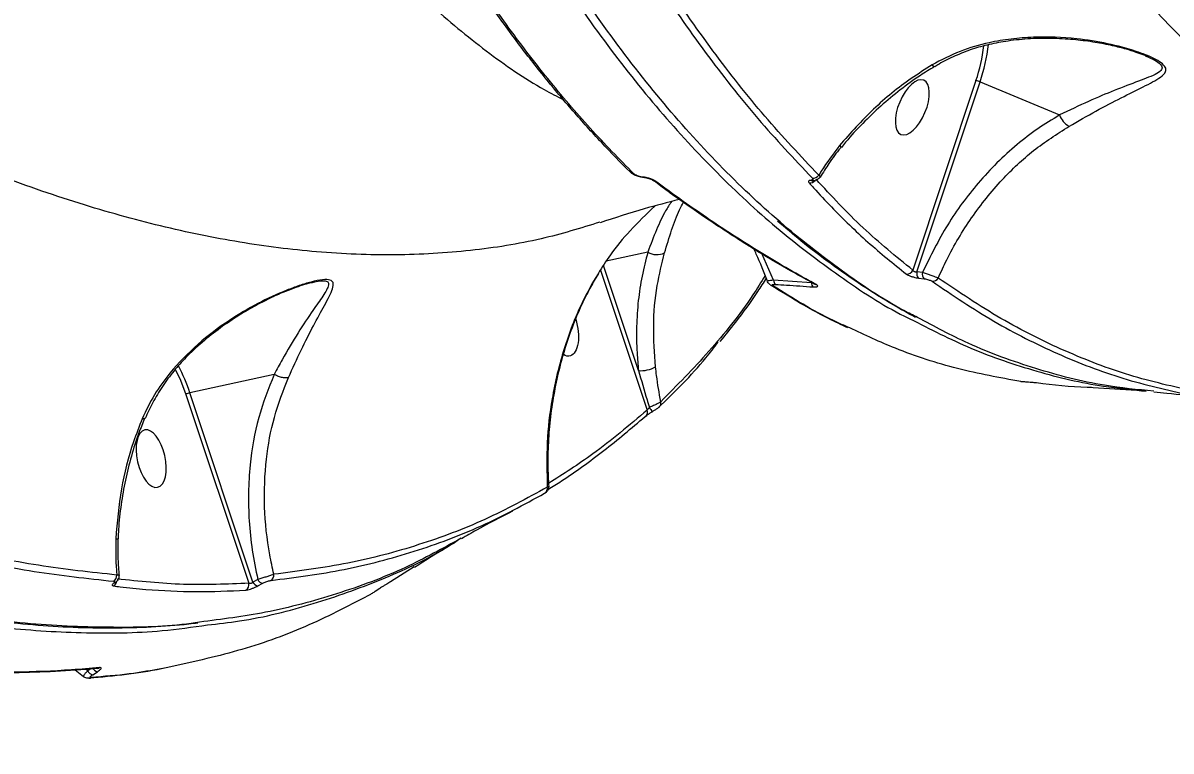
# Model space of a CAD drawing. Header units: millimetres. Extents: x -4335 to 4318, y -3792 to 3101.
# Drawn here: x 1522.9 to 1705.3, y 642 to 757.8 of the extents above; entities that cross this region are included whole.
import ezdxf

# ---------------------------------------------------------------- set-up
doc = ezdxf.new("R2010")
doc.units = ezdxf.units.MM
for name, color, linetype in [('DIKOM_ЗОНА', 80, 'Continuous'), ('DIKOM_ОБЪЕКТ', 7, 'Continuous'), ('DIKOM_РАЗМЕР_ОБЪЕКТА', 7, 'Continuous')]:
    doc.layers.add(name, color=color, linetype=linetype)
doc.styles.add('style1', font='arial.ttf', dxfattribs={"width": 0.8})
doc.dimstyles.new('1-50', dxfattribs={"dimtxt": 300, "dimasz": 200, "dimexe": 100, "dimexo": 0, "dimgap": 100, "dimtad": 1, "dimtxsty": 'style1', "dimcen": 200, "dimclrd": 7, "dimclre": 7, "dimclrt": 7, "dimadec": 1, "dimazin": 2, "dimtfac": 1, "dimtmove": 0, "dimatfit": 2, "dimfxl": 0, "dimlwd": 25, "dimlwe": 18, "dimarcsym": 0})

# ---------------------------------------------------------------- blocks, each defined once
blk = doc.blocks.new('*D3')
at = {"layer": 'Defpoints', "color": 0, "transparency": 16777216}
for p in [(-2375.87, 1532.76), (1667.44, 1532.76), (-1786.5, -1525.94)]:
    blk.add_point(p, dxfattribs=at)
at = {"layer": 'DIKOM_РАЗМЕР_ОБЪЕКТА', "color": 7, "lineweight": 18, "transparency": 16777216}
for p, q in [((1667.44, 1532.76), (-2475.87, 1532.76)), ((-1786.5, -1525.94), (-2475.87, -1525.94))]:
    blk.add_line(p, q, dxfattribs=at)
at = {"layer": 'DIKOM_РАЗМЕР_ОБЪЕКТА', "color": 7, "lineweight": 25, "transparency": 16777216}
blk.add_line((-2375.87, -1325.94), (-2375.87, 1332.76), dxfattribs=at)
at = {"layer": 'DIKOM_РАЗМЕР_ОБЪЕКТА', "color": 7, "transparency": 16777216}
for points in [[(-2409.21, 1332.76), (-2342.54, 1332.76), (-2375.87, 1532.76)], [(-2409.21, -1325.94), (-2342.54, -1325.94), (-2375.87, -1525.94)]]:
    blk.add_solid(points, dxfattribs=at)
at = {"layer": 'DIKOM_РАЗМЕР_ОБЪЕКТА', "color": 7, "transparency": 16777216, "insert": (-2629.15, -119.32), "char_height": 300, "attachment_point": 5, "rotation": 90, "style": 'style1'}
blk.add_mtext('3050', dxfattribs=at)

msp = doc.modelspace()

# ---------------------------------------------------------------- linework, layer by layer
at = {"layer": 'DIKOM_ЗОНА', "color": 3, "lineweight": 15}
msp.add_lwpolyline([(1629.814, 3100.338, -0.4205658), (4317.777, 469.92), (4317.777, -16.224, -0.4142136), (1317.777, -3016.224), (-2004.986, -3016.224, -0.4142136), (-3504.986, -1516.224), (-3504.986, 1600.338, -0.4142136), (-2004.986, 3100.338), (1629.814, 3100.338)], format="xyb", dxfattribs=at)
at = {"layer": 'DIKOM_ОБЪЕКТ', "color": 7, "linetype": 'Continuous', "lineweight": 15}
for p, q in [((1701.199, 752.527), (1701.72, 752.319)), ((1667.669, 750.903), (1667.663, 750.9)), ((1674.307, 748.609), (1664.296, 718.46)), ((1664.928, 718.206), (1674.961, 748.419)), ((1674.961, 748.419), (1687.589, 743.138)), ((1652.877, 738.024), (1652.878, 738.025)), ((1622.173, 721.339), (1615.571, 719.885)), ((1642.159, 716.864), (1640.273, 721.099)), ((1620.698, 702.506), (1615.135, 719.214)), ((1614.288, 717.908), (1613.533, 716.745)), ((1614.341, 717.96), (1613.656, 716.805)), ((1614.659, 718.481), (1622.071, 696.219)), ((1648.186, 716.459), (1642.159, 716.864)), ((1665.802, 718.095), (1664.928, 718.206)), ((1665.185, 717.218), (1666.056, 717.107)), ((1562.808, 701.907), (1549.435, 698.963)), ((1548.797, 698.716), (1558.788, 668.708)), ((1559.447, 668.891), (1549.435, 698.963)), ((1585.075, 671.293), (1581.31, 668.932)), ((1560.215, 669.299), (1559.447, 668.891)), ((1560.242, 668.285), (1561.008, 668.691)), ((1579.576, 667.864), (1578.846, 667.389)), ((1532.525, 653.806), (1531.175, 654.902)), ((1533.189, 654.768), (1532.854, 655.024)), ((1533.688, 655.084), (1533.189, 654.768)), ((1533.981, 654.151), (1534.749, 654.636))]:
    msp.add_line(p, q, dxfattribs=at)
at = {"layer": 'DIKOM_ОБЪЕКТ', "color": 7, "linetype": 'Continuous', "lineweight": 15, "flags": 128}
for points in [[(1621.552, 733.185), (1621.51, 733.196), (1621.424, 733.262)], [(1613.533, 716.745), (1613.619, 716.798), (1613.634, 716.819)], [(1547.103, 702.724), (1547.939, 700.964), (1548.797, 698.716)]]:
    msp.add_lwpolyline(points, dxfattribs=at)
at = {"layer": 'DIKOM_ОБЪЕКТ', "color": 7, "linetype": 'Continuous', "lineweight": 15}
for centre, radius, start, end in [((1647.412, 757.694), 28.388, 341.33644, 352.76569), ((1647.374, 757.748), 29.122, 341.31673, 353.27219), ((1667.701, 751.321), 0.423, 211.58464, 264.76787), ((1673.88, 745.919), 2.724, 66.61761, 80.98472), ((1690.853, 744.319), 3.472, 199.88423, 239.28489), ((1651.867, 737.277), 1.257, 36.50895, 52.59893), ((1619.989, 734.527), 0.737, 226.09162, 267.8203), ((1648.409, 734.173), 1.1, 265.00884, 326.61342), ((1623.41, 733.206), 0.617, 233.65634, 271.25461), ((1647.935, 733.418), 1.073, 262.93795, 319.24313), ((1648.431, 733.284), 0.605, 238.12688, 273.03418), ((1623.623, 723.815), 2.869, 239.64809, 294.85341), ((1643.077, 716.853), 0.919, 179.35421, 224.35683), ((1663.341, 718.9), 1.051, 264.82695, 335.2643), ((1666.002, 717.957), 1.102, 166.97701, 222.14085), ((1666.873, 717.844), 1.099, 166.80779, 222.05998), ((1667.417, 717.725), 1.03, 264.82278, 330.00603), ((1642.089, 716.737), 0.761, 236.54138, 267.6365), ((1649.092, 716.432), 0.907, 178.26535, 223.53326), ((1648.888, 716.877), 0.661, 240.74149, 268.37246), ((1523.097, 690.267), 27.737, 18.27084, 27.91498), ((1621.075, 707.279), 4.787, 265.48593, 299.09054), ((1549.852, 696.939), 2.066, 101.64879, 120.70437), ((1623.397, 697.332), 0.851, 315.35025, 15.06431), ((1621.329, 695.886), 0.814, 300.05159, 24.12484), ((1623.617, 697.101), 1.271, 200.01667, 238.79157), ((1605.352, 683.771), 0.875, 299.49236, 13.14828), ((1537.827, 678.66), 2.908, 266.53394, 273.36755), ((1536.749, 669.938), 1.065, 300.57436, 3.69879), ((1561.764, 669.996), 0.996, 300.32746, 7.02494), ((1536.819, 669.173), 1.031, 298.44516, 351.81482), ((1537.234, 669.325), 0.621, 277.06232, 307.42777), ((1557.789, 668.49), 1.023, 300.49418, 12.33459), ((1560.376, 669.284), 1.008, 202.90478, 262.36894), ((1561.143, 669.687), 1.006, 202.7449, 262.27886), ((1534.999, 655.769), 1.159, 206.25796, 257.56898), ((1534.664, 655.883), 0.717, 275.4175, 303.39148), ((1534.23, 655.286), 1.163, 206.44355, 257.63533), ((1533.332, 654.334), 0.745, 273.57834, 303.44346)]:
    msp.add_arc(centre, radius, start, end, dxfattribs=at)
at = {"layer": 'DIKOM_ОБЪЕКТ', "color": 7, "linetype": 'Continuous', "lineweight": 15, "extrusion": (0, 0, -1)}
for centre, major_axis, ratio in [((1664.198, 744.356), (-1.804, -4.307), 0.4669874), ((1543.275, 688.508), (1.014, -4.558), 0.475365)]:
    msp.add_ellipse(centre, major_axis=major_axis, ratio=ratio, dxfattribs=at)
for start_param, end_param in [(4.5363182, 6.2404002), (6.2404002, 6.7208309)]:
    msp.add_ellipse((1608.766, 709.387), major_axis=(1.014, -4.558), ratio=0.475365, start_param=start_param, end_param=end_param, dxfattribs=at)
at = {"layer": 'DIKOM_ОБЪЕКТ', "color": 7, "linetype": 'Continuous', "lineweight": 15}
for points, knots in [([(1665.031, 710.943), (1664.307, 711.303), (1660.172, 713.361), (1652.855, 718.339), (1643.035, 725.984), (1633.451, 735.063), (1624.117, 745.437), (1615.246, 756.917), (1606.855, 769.425), (1598.953, 782.879), (1591.412, 797.498), (1584.275, 813.279), (1577.576, 830.196), (1571.722, 847.128), (1566.641, 863.87), (1562.254, 880.249), (1558.268, 897.239), (1554.699, 914.804), (1551.583, 932.75), (1548.935, 950.988), (1546.946, 967.516), (1545.951, 978.092), (1545.546, 982.398)], [0, 0, 0, 0, 0.0117494, 0.0671353, 0.1224784, 0.1794289, 0.2364259, 0.2933764, 0.3487195, 0.4041049, 0.4594481, 0.5163986, 0.5733956, 0.6303461, 0.6785121, 0.7267344, 0.7749567, 0.823636, 0.8723151, 0.9197686, 0.9673297, 1, 1, 1, 1]), ([(1751.969, 727.078), (1749.293, 727.937), (1743.296, 729.863), (1734.157, 734.371), (1724.52, 740.356), (1715.074, 747.682), (1706.037, 756.113), (1697.472, 765.516), (1689.383, 775.764), (1681.543, 787.128), (1673.991, 799.613), (1666.763, 813.197), (1660.061, 827.492), (1653.888, 842.408), (1648.236, 857.85), (1642.976, 874.148), (1638.154, 891.295), (1633.749, 909.204), (1631.247, 921.639), (1629.996, 927.855)], [0, 0, 0, 0, 0.0493658, 0.1106187, 0.1718714, 0.2340039, 0.2961365, 0.3544925, 0.4128944, 0.4712511, 0.5313082, 0.5914142, 0.651472, 0.7087728, 0.766115, 0.8234162, 0.8822624, 0.9411534, 1, 1, 1, 1]), ([(1567.601, 855.146), (1568.707, 851.617), (1571.687, 842.11), (1576.971, 827.309), (1583.557, 811.014), (1590.693, 795.52), (1598.37, 780.902), (1606.573, 767.238), (1615.125, 754.828), (1623.984, 743.681), (1633.112, 733.796), (1642.647, 724.965), (1652.606, 717.443), (1659.71, 712.706), (1663.519, 710.888), (1663.805, 710.751)], [0, 0, 0, 0, 0.0499325, 0.1345174, 0.2191673, 0.3037519, 0.3907939, 0.4779067, 0.5649485, 0.6495333, 0.7341835, 0.8187681, 0.9058102, 0.9929227, 1, 1, 1, 1]), ([(1538.897, 834.473), (1540.754, 830.256), (1544.466, 821.823), (1550.475, 810.054), (1556.798, 798.968), (1563.69, 788.3), (1571.148, 778.204), (1579.189, 768.833), (1587.622, 760.438), (1596.462, 753.207), (1603.555, 748.224), (1607.749, 746.101), (1608.781, 745.579)], [0, 0, 0, 0, 0.0995484, 0.1990961, 0.2996351, 0.4001739, 0.5113172, 0.6225458, 0.7336884, 0.8481068, 0.9626198, 1, 1, 1, 1]), ([(1614.569, 726.094), (1611.496, 725.149), (1604.921, 723.129), (1594.04, 721.423), (1582.13, 720.704), (1569.868, 721.185), (1557.406, 722.757), (1544.821, 725.332), (1531.769, 728.966), (1518.278, 733.69), (1504.391, 739.513), (1490.499, 746.262), (1476.66, 753.87), (1462.925, 762.253), (1448.991, 771.586), (1434.902, 781.895), (1420.691, 793.095), (1411.268, 801.254), (1406.559, 805.333)], [0, 0, 0, 0, 0.0569782, 0.1219253, 0.187805, 0.2536853, 0.3155608, 0.3774848, 0.4393613, 0.5030407, 0.5667717, 0.6304518, 0.6912086, 0.7520092, 0.8127661, 0.8751619, 0.9376042, 1, 1, 1, 1]), ([(1301.868, 799.919), (1304.753, 796.754), (1312.525, 788.23), (1325.371, 774.966), (1340.401, 760.371), (1355.704, 746.504), (1371.231, 733.432), (1386.933, 721.224), (1402.467, 710.148), (1417.78, 700.215), (1432.831, 691.412), (1447.865, 683.595), (1462.827, 676.836), (1477.663, 671.183), (1492.046, 666.761), (1505.935, 663.56), (1519.312, 661.522), (1532.364, 660.681), (1543.365, 660.813), (1549.815, 661.73), (1552.199, 662.068)], [0, 0, 0, 0, 0.0339249, 0.0913935, 0.1489063, 0.206375, 0.2655127, 0.3246986, 0.3838366, 0.4413051, 0.4988178, 0.5562864, 0.6154243, 0.6746103, 0.733748, 0.7912158, 0.8487281, 0.9061958, 0.9653328, 1, 1, 1, 1]), ([(1550.697, 662.365), (1549.734, 662.25), (1546.799, 661.898), (1541.76, 661.617), (1535.592, 661.505), (1529.302, 661.694), (1522.897, 662.163), (1516.372, 662.918), (1509.727, 663.959), (1502.957, 665.287), (1496.072, 666.901), (1489.094, 668.794), (1482.053, 670.961), (1474.966, 673.396), (1467.836, 676.098), (1460.66, 679.066), (1453.435, 682.301), (1446.16, 685.803), (1438.832, 689.573), (1431.45, 693.613), (1424.011, 697.923), (1416.512, 702.505), (1408.956, 707.36), (1401.365, 712.472), (1393.769, 717.821), (1386.194, 723.391), (1378.648, 729.174), (1371.127, 735.174), (1363.627, 741.391), (1356.146, 747.827), (1348.682, 754.484), (1341.234, 761.364), (1333.798, 768.468), (1326.373, 775.799), (1318.959, 783.364), (1312.064, 790.596), (1307.669, 795.39), (1305.72, 797.516)], [0, 0, 0, 0, 0.0141499, 0.043113, 0.0720533, 0.1010041, 0.1299871, 0.1590341, 0.188177, 0.2174477, 0.2468784, 0.2763731, 0.3057421, 0.334971, 0.3640922, 0.3931387, 0.4221428, 0.4511378, 0.4801518, 0.5092109, 0.5383479, 0.5675952, 0.596986, 0.6264912, 0.6559242, 0.6851926, 0.7143404, 0.7434013, 0.7724078, 0.8013933, 0.8303905, 0.8594219, 0.8885204, 0.9177191, 0.9470511, 0.9765294, 1, 1, 1, 1]), ([(1550.964, 662.514), (1550.514, 662.445), (1546.136, 661.766), (1537.213, 661.566), (1524.184, 662.043), (1510.514, 663.868), (1496.573, 666.848), (1482.397, 670.985), (1468.049, 676.207), (1453.295, 682.602), (1438.169, 690.196), (1422.716, 698.993), (1407.931, 708.384), (1393.877, 718.158), (1380.595, 728.122), (1367.268, 738.847), (1353.932, 750.314), (1340.731, 762.397), (1327.73, 775.033), (1316.276, 786.768), (1309.169, 794.468), (1306.275, 797.603)], [0, 0, 0, 0, 0.0067426, 0.0656686, 0.126306, 0.1869931, 0.2476302, 0.3065562, 0.3655275, 0.4244532, 0.4850908, 0.5457777, 0.6064152, 0.6576995, 0.7090436, 0.7603876, 0.8122183, 0.8640489, 0.9145746, 0.9652146, 1, 1, 1, 1]), ([(1649.327, 733.568), (1646.452, 736.624), (1640.702, 742.737), (1632.444, 753.256), (1624.448, 764.676), (1619.413, 773.15), (1616.896, 777.387)], [0, 0, 0, 0, 0.248616, 0.4972307, 0.7486156, 1, 1, 1, 1]), ([(1615.83, 776.95), (1618.323, 772.754), (1623.31, 764.361), (1631.283, 752.952), (1639.579, 742.363), (1645.402, 736.173), (1648.313, 733.078)], [0, 0, 0, 0, 0.2486171, 0.4972336, 0.7486175, 1, 1, 1, 1]), ([(1619.479, 733.997), (1619.446, 734.028), (1617.858, 735.531), (1614.781, 738.77), (1610.265, 743.736), (1605.844, 749.022), (1601.509, 754.569), (1597.279, 760.417), (1594.382, 764.592), (1592.924, 766.891), (1592.812, 767.068)], [0, 0, 0, 0, 0.0034215, 0.1671417, 0.3309668, 0.4948969, 0.6587799, 0.8225513, 0.9863272, 1, 1, 1, 1]), ([(1619.961, 733.791), (1617.637, 736.156), (1612.988, 740.888), (1606.246, 748.851), (1599.667, 757.391), (1595.461, 763.641), (1593.357, 766.767)], [0, 0, 0, 0, 0.2491226, 0.4982428, 0.749121, 1, 1, 1, 1]), ([(1689.08, 741.334), (1690.539, 742.166), (1693.498, 743.854), (1697.441, 745.912), (1700.392, 747.369), (1702.425, 748.401), (1703.725, 749.18), (1704.516, 749.919), (1704.511, 750.693), (1703.806, 751.43), (1702.634, 752.113), (1701.24, 752.725), (1698.847, 753.591), (1695.186, 754.555), (1689.717, 755.426), (1684.557, 755.632), (1679.896, 755.27), (1675.974, 754.6), (1671.659, 753.39), (1668.795, 751.871), (1667.341, 751.099)], [0, 0, 0, 0, 0.0820677, 0.1664737, 0.2508355, 0.2942481, 0.3376031, 0.3839937, 0.4157884, 0.4428485, 0.4698377, 0.4939833, 0.5187285, 0.5886149, 0.6603847, 0.758915, 0.8097126, 0.8604926, 0.9291628, 1, 1, 1, 1]), ([(1701.727, 752.341), (1701.496, 752.445), (1700.904, 752.709), (1699.697, 753.137), (1698.029, 753.65), (1695.85, 754.203), (1693.172, 754.723), (1690.065, 755.126), (1686.632, 755.344), (1683.033, 755.306), (1679.571, 754.966), (1676.479, 754.399), (1673.654, 753.619), (1670.998, 752.568), (1668.997, 751.607), (1667.978, 750.938), (1667.747, 750.787)], [0, 0, 0, 0, 0.0260931, 0.0668214, 0.116459, 0.181048, 0.2616984, 0.3491998, 0.4456713, 0.5510581, 0.6510889, 0.7367718, 0.8140445, 0.896044, 0.9764628, 1, 1, 1, 1]), ([(1701.72, 752.319), (1701.871, 752.261), (1702.489, 752.023), (1703.282, 751.526), (1703.927, 750.893), (1703.854, 750.282), (1703.076, 749.713), (1701.779, 749.127), (1699.571, 748.298), (1696.422, 747.114), (1692.221, 745.366), (1689.144, 743.886), (1687.589, 743.138)], [0, 0, 0, 0, 0.0163318, 0.0668787, 0.1170107, 0.1775975, 0.2588058, 0.3510554, 0.4434766, 0.6346541, 0.8152782, 1, 1, 1, 1]), ([(1667.341, 751.099), (1666.228, 750.391), (1662.964, 748.315), (1657.848, 744.178), (1654.384, 740.26), (1652.631, 738.276)], [0, 0, 0, 0, 0.2035506, 0.5968404, 1, 1, 1, 1]), ([(1667.709, 750.828), (1666.963, 750.374), (1665.097, 749.237), (1662.254, 747.14), (1659.178, 744.592), (1656.291, 741.809), (1654.203, 739.597), (1653.155, 738.264), (1652.933, 737.982)], [0, 0, 0, 0, 0.1343725, 0.3363621, 0.5391787, 0.7423761, 0.9453675, 1, 1, 1, 1]), ([(1687.589, 743.138), (1686.425, 742.43), (1684.097, 741.014), (1680.777, 738.447), (1677.607, 735.565), (1673.798, 731.439), (1669.576, 725.773), (1667.07, 720.675), (1665.802, 718.095)], [0, 0, 0, 0, 0.1264054, 0.2528134, 0.3829787, 0.5131455, 0.7535734, 1, 1, 1, 1]), ([(1668.309, 717.211), (1668.752, 718.182), (1670.283, 721.535), (1673.517, 726.955), (1678.196, 732.772), (1683.406, 737.696), (1687.176, 740.113), (1689.08, 741.334)], [0, 0, 0, 0, 0.095305, 0.3289419, 0.5680097, 0.7817915, 1, 1, 1, 1]), ([(1652.631, 738.276), (1651.629, 736.947), (1650.474, 735.414), (1649.462, 733.785), (1649.327, 733.568)], [0, 0, 0, 0, 0.8666409, 1, 1, 1, 1]), ([(1652.879, 738.021), (1652.841, 737.976), (1652.148, 737.156), (1651.003, 735.577), (1650.003, 733.98), (1649.54, 733.243)], [0, 0, 0, 0, 0.0304649, 0.5520301, 1, 1, 1, 1]), ([(1621.553, 733.191), (1621.33, 733.219), (1620.876, 733.276), (1620.179, 733.533), (1619.711, 733.74), (1619.52, 733.973), (1619.488, 734.014)], [0, 0, 0, 0, 0.2844855, 0.5788127, 0.9274382, 1, 1, 1, 1]), ([(1621.424, 733.262), (1621.38, 733.266), (1621.204, 733.284), (1620.872, 733.354), (1620.485, 733.481), (1620.157, 733.632), (1620.026, 733.738), (1619.961, 733.791)], [0, 0, 0, 0, 0.0798566, 0.3181657, 0.5556414, 0.7774627, 1, 1, 1, 1]), ([(1623.423, 732.589), (1623.3, 732.669), (1623.053, 732.827), (1622.515, 733.038), (1621.946, 733.196), (1621.587, 733.241), (1621.424, 733.262)], [0, 0, 0, 0, 0.2591634, 0.5177516, 0.7811985, 1, 1, 1, 1]), ([(1649.51, 733.259), (1649.494, 733.225), (1649.43, 733.082), (1649.212, 732.907), (1648.905, 732.751), (1648.653, 732.69), (1648.5, 732.686), (1648.462, 732.685)], [0, 0, 0, 0, 0.084515, 0.3532284, 0.6157814, 0.9042913, 1, 1, 1, 1]), ([(1649.51, 733.262), (1649.519, 733.267), (1649.575, 733.295), (1649.497, 733.41), (1649.37, 733.528), (1649.327, 733.568)], [0, 0, 0, 0, 0.1149051, 0.7034576, 1, 1, 1, 1]), ([(1623.044, 732.708), (1623.026, 732.721), (1622.984, 732.751), (1622.828, 732.838), (1622.566, 732.952), (1622.206, 733.069), (1621.842, 733.153), (1621.641, 733.174), (1621.558, 733.183)], [0, 0, 0, 0, 0.1004403, 0.23383, 0.4217776, 0.6435292, 0.852343, 1, 1, 1, 1]), ([(1648.575, 716.32), (1646.914, 717.228), (1643.22, 719.248), (1637.499, 722.729), (1631.42, 726.712), (1626.634, 730.03), (1623.883, 732.112), (1623.146, 732.67)], [0, 0, 0, 0, 0.1955811, 0.4349299, 0.6739087, 0.9126421, 1, 1, 1, 1]), ([(1648.869, 716.216), (1648.518, 716.407), (1646.761, 717.363), (1642.19, 719.957), (1635.158, 724.302), (1628.433, 728.895), (1624.527, 731.775), (1623.423, 732.589)], [0, 0, 0, 0, 0.0413739, 0.2068719, 0.5381545, 0.8694369, 1, 1, 1, 1]), ([(1648.111, 732.77), (1648.008, 732.756), (1647.802, 732.727), (1647.684, 732.595), (1647.716, 732.459), (1647.787, 732.373), (1647.803, 732.353)], [0, 0, 0, 0, 0.3054239, 0.6114464, 0.9125947, 1, 1, 1, 1]), ([(1647.803, 732.353), (1648.036, 732.092), (1649.197, 730.789), (1652.248, 727.528), (1657.093, 722.812), (1661.194, 719.507), (1663.246, 717.853)], [0, 0, 0, 0, 0.0480623, 0.2403211, 0.6198781, 1, 1, 1, 1]), ([(1648.313, 733.078), (1648.329, 733.06), (1648.388, 732.994), (1648.414, 732.893), (1648.331, 732.801), (1648.185, 732.781), (1648.111, 732.77)], [0, 0, 0, 0, 0.1085657, 0.3984332, 0.6996524, 1, 1, 1, 1]), ([(1648.469, 732.68), (1648.464, 732.679), (1648.443, 732.679), (1648.448, 732.679), (1648.452, 732.679)], [0, 0, 0, 0, 0.2634724, 1, 1, 1, 1]), ([(1664.296, 718.46), (1661.612, 720.638), (1656.237, 724.999), (1651.346, 730.281), (1648.897, 732.925)], [0, 0, 0, 0, 0.4993559, 1, 1, 1, 1]), ([(1627.18, 729.728), (1625.316, 729.238), (1621.079, 728.124), (1616.922, 726.771), (1614.593, 726.013)], [0, 0, 0, 0, 0.4398632, 1, 1, 1, 1]), ([(1623.288, 728.67), (1621.948, 727.378), (1619.415, 724.936), (1616.392, 721.294), (1614.914, 718.915), (1614.288, 717.908)], [0, 0, 0, 0, 0.3933443, 0.7431598, 1, 1, 1, 1]), ([(1625.938, 729.391), (1625.624, 728.91), (1624.788, 727.628), (1623.525, 724.941), (1622.627, 722.549), (1622.173, 721.339)], [0, 0, 0, 0, 0.2289371, 0.6098521, 1, 1, 1, 1]), ([(1624.829, 721.211), (1625.202, 722.437), (1625.961, 724.928), (1626.966, 727.616), (1627.622, 728.877), (1627.829, 729.273)], [0, 0, 0, 0, 0.399445, 0.8112801, 1, 1, 1, 1]), ([(1664.719, 710.95), (1663.531, 711.6), (1660.66, 713.168), (1656.183, 716.002), (1651.288, 719.408), (1646.81, 722.82), (1643.998, 725.228), (1642.763, 726.286)], [0, 0, 0, 0, 0.1578279, 0.3810876, 0.6036786, 0.8258504, 1, 1, 1, 1]), ([(1622.173, 721.339), (1621.847, 720.081), (1621.194, 717.565), (1620.61, 713.598), (1620.338, 709.511), (1620.387, 705.786), (1620.609, 703.443), (1620.698, 702.506)], [0, 0, 0, 0, 0.2108256, 0.421654, 0.6386147, 0.855578, 1, 1, 1, 1]), ([(1623.403, 703.095), (1623.247, 705.265), (1622.933, 709.646), (1623.478, 715.742), (1624.406, 719.5), (1624.829, 721.211)], [0, 0, 0, 0, 0.3481771, 0.7031346, 1, 1, 1, 1]), ([(1641.19, 716.697), (1640.633, 718.146), (1639.961, 719.892), (1639.137, 721.583), (1638.997, 721.871)], [0, 0, 0, 0, 0.8300931, 1, 1, 1, 1]), ([(1565.08, 701.394), (1565.757, 702.886), (1567.13, 705.912), (1569.074, 709.72), (1570.576, 712.458), (1571.587, 714.328), (1572.143, 715.566), (1572.303, 716.469), (1571.797, 716.967), (1570.557, 717.008), (1568.752, 716.632), (1566.786, 716.03), (1563.936, 714.97), (1560.155, 713.219), (1555.379, 710.404), (1550.589, 706.787), (1546.634, 702.733), (1543.672, 698.688), (1542.459, 696.142), (1541.845, 694.853)], [0, 0, 0, 0, 0.0827054, 0.1677667, 0.2527887, 0.2965835, 0.3403139, 0.3851536, 0.4167733, 0.4486964, 0.4828666, 0.5140017, 0.5458411, 0.6199838, 0.6956308, 0.7852675, 0.8772528, 0.937862, 1, 1, 1, 1]), ([(1640.818, 717.599), (1640.175, 716.572), (1637.449, 712.218), (1631.986, 705.41), (1626.808, 700.172), (1624.219, 697.553)], [0, 0, 0, 0, 0.1336878, 0.5668441, 1, 1, 1, 1]), ([(1640.991, 717.179), (1640.533, 716.467), (1638.972, 714.047), (1636.52, 710.685), (1634.448, 708.147), (1633.616, 707.129)], [0, 0, 0, 0, 0.1996454, 0.6789369, 1, 1, 1, 1]), ([(1642.159, 716.864), (1641.981, 716.845), (1641.627, 716.806), (1641.299, 716.751), (1641.151, 716.712), (1641.183, 716.699), (1641.19, 716.697)], [0, 0, 0, 0, 0.305478, 0.6111207, 0.9146096, 1, 1, 1, 1]), ([(1663.246, 717.853), (1663.327, 717.799), (1663.488, 717.692), (1663.89, 717.526), (1664.349, 717.381), (1664.802, 717.274), (1665.064, 717.236), (1665.185, 717.218)], [0, 0, 0, 0, 0.2131408, 0.4264845, 0.6306001, 0.8289544, 1, 1, 1, 1]), ([(1664.928, 718.206), (1664.883, 718.193), (1664.802, 718.171), (1664.694, 718.17), (1664.597, 718.184), (1664.531, 718.204), (1664.448, 718.247), (1664.398, 718.286), (1664.332, 718.362), (1664.312, 718.415), (1664.296, 718.46)], [0, 0, 0, 0, 0.179318, 0.3191428, 0.3690518, 0.5164808, 0.5564173, 0.7165335, 0.7656008, 1, 1, 1, 1]), ([(1668.309, 717.211), (1668.183, 717.258), (1667.931, 717.353), (1667.368, 717.556), (1666.749, 717.774), (1666.207, 717.96), (1665.911, 718.059), (1665.802, 718.095)], [0, 0, 0, 0, 0.2193316, 0.4388276, 0.6560291, 0.8732815, 1, 1, 1, 1]), ([(1666.056, 717.107), (1666.138, 717.095), (1666.312, 717.069), (1666.606, 716.999), (1666.901, 716.907), (1667.161, 716.801), (1667.27, 716.733), (1667.324, 716.7)], [0, 0, 0, 0, 0.1797926, 0.3800417, 0.5812269, 0.7906832, 1, 1, 1, 1]), ([(1709.173, 699.162), (1705.681, 699.947), (1698.696, 701.517), (1688.388, 705.485), (1678.213, 710.541), (1671.61, 714.987), (1668.309, 717.211)], [0, 0, 0, 0, 0.2484755, 0.4969506, 0.7484752, 1, 1, 1, 1]), ([(1568.85, 716.503), (1568.81, 716.495), (1568.446, 716.419), (1567.57, 716.165), (1566.187, 715.705), (1564.424, 715.03), (1562.307, 714.096), (1559.842, 712.842), (1557.113, 711.251), (1554.221, 709.31), (1551.378, 707.066), (1548.921, 704.758), (1546.8, 702.419), (1545.026, 700.03), (1543.536, 697.482), (1542.643, 695.761), (1542.333, 694.879), (1542.333, 694.878)], [0, 0, 0, 0, 0.0044858, 0.0415961, 0.0851634, 0.1371823, 0.2066445, 0.2829914, 0.370098, 0.4712088, 0.5739205, 0.6718754, 0.7517765, 0.8370861, 0.9198825, 0.9998871, 1, 1, 1, 1]), ([(1569.089, 716.565), (1569.22, 716.594), (1569.845, 716.731), (1570.768, 716.825), (1571.439, 716.625), (1571.519, 716.108), (1571.184, 715.335), (1570.351, 714.044), (1568.836, 711.905), (1566.622, 708.601), (1564.525, 705.052), (1563.222, 702.71), (1562.816, 701.907), (1562.816, 701.906)], [0, 0, 0, 0, 0.015327, 0.0728862, 0.1257393, 0.189591, 0.2659341, 0.3425545, 0.4966188, 0.6993974, 0.9020309, 0.9998751, 1, 1, 1, 1]), ([(1568.847, 716.51), (1568.859, 716.514), (1568.947, 716.54), (1569.023, 716.553), (1569.089, 716.565)], [0, 0, 0, 0, 0.1358271, 1, 1, 1, 1]), ([(1613.533, 716.745), (1612.922, 715.606), (1611.086, 712.181), (1608.691, 705.953), (1606.897, 698.448), (1606.025, 691.037), (1606.145, 686.339), (1606.205, 683.97)], [0, 0, 0, 0, 0.1165798, 0.3502656, 0.5897078, 0.7930885, 1, 1, 1, 1]), ([(1613.667, 716.804), (1613.27, 716.1), (1612.24, 714.28), (1610.833, 711.15), (1609.428, 707.456), (1608.275, 703.619), (1607.375, 699.682), (1606.734, 695.666), (1606.363, 691.6), (1606.238, 687.705), (1606.368, 685.18), (1606.428, 684.019)], [0, 0, 0, 0, 0.0732105, 0.1895525, 0.3066633, 0.4244414, 0.5427618, 0.660883, 0.7796107, 0.8986122, 1, 1, 1, 1]), ([(1641.68, 716.118), (1641.586, 716.178), (1641.408, 716.291), (1641.227, 716.519), (1641.19, 716.664), (1641.182, 716.693)], [0, 0, 0, 0, 0.4752889, 0.891986, 1, 1, 1, 1]), ([(1653.952, 709.29), (1652.922, 709.778), (1650.191, 711.075), (1646.134, 713.32), (1643.136, 715.208), (1641.794, 716.053)], [0, 0, 0, 0, 0.2504661, 0.6644843, 1, 1, 1, 1]), ([(1642.057, 715.976), (1642.05, 715.981), (1641.997, 716.016), (1641.935, 716.076), (1641.934, 716.144), (1642.017, 716.193), (1642.18, 716.219), (1642.34, 716.214), (1642.42, 716.211)], [0, 0, 0, 0, 0.0353916, 0.2573219, 0.4482028, 0.6280752, 0.8143754, 1, 1, 1, 1]), ([(1654.264, 709.288), (1653.4, 709.663), (1649.254, 711.464), (1645.237, 713.983), (1642.057, 715.976)], [0, 0, 0, 0, 0.2085097, 1, 1, 1, 1]), ([(1642.42, 716.211), (1643.021, 716.175), (1645.024, 716.057), (1647.03, 715.91), (1648.435, 715.807)], [0, 0, 0, 0, 0.299623, 1, 1, 1, 1]), ([(1648.435, 715.807), (1648.555, 715.801), (1648.796, 715.788), (1649.044, 715.82), (1649.174, 715.887), (1649.177, 715.988), (1649.065, 716.102), (1648.926, 716.183), (1648.869, 716.216)], [0, 0, 0, 0, 0.1643459, 0.3291698, 0.4897437, 0.6616029, 0.8613486, 1, 1, 1, 1]), ([(1648.625, 716.265), (1648.622, 716.268), (1648.618, 716.272), (1648.582, 716.29), (1648.569, 716.297)], [0, 0, 0, 0, 0.6604332, 1, 1, 1, 1]), ([(1667.324, 716.7), (1670.59, 714.499), (1677.122, 710.098), (1687.266, 705.032), (1697.628, 701.018), (1704.708, 699.422), (1708.249, 698.625)], [0, 0, 0, 0, 0.2484763, 0.4969542, 0.7484772, 1, 1, 1, 1]), ([(1663.805, 710.751), (1667.021, 709.108), (1673.641, 705.728), (1683.933, 702.265), (1693.233, 700.016), (1699.088, 699.535), (1701.347, 699.349)], [0, 0, 0, 0, 0.2644534, 0.5441851, 0.8241308, 1, 1, 1, 1]), ([(1702.57, 699.229), (1699.943, 699.483), (1693.62, 700.094), (1683.774, 702.671), (1673.858, 706.229), (1667.701, 709.517), (1665.031, 710.943)], [0, 0, 0, 0, 0.2045411, 0.4923297, 0.7798859, 1, 1, 1, 1]), ([(1681.415, 700.756), (1678.063, 701.377), (1671.359, 702.619), (1662.299, 705.519), (1656.668, 708.16), (1654.264, 709.288)], [0, 0, 0, 0, 0.3643312, 0.7286625, 1, 1, 1, 1]), ([(1623.826, 696.609), (1626.44, 699.133), (1629.777, 702.357), (1632.701, 706.174), (1633.335, 707.001)], [0, 0, 0, 0, 0.7832206, 1, 1, 1, 1]), ([(1620.698, 702.506), (1621.145, 700.96), (1621.709, 699.012), (1622.301, 697.067), (1622.423, 696.666)], [0, 0, 0, 0, 0.7939313, 1, 1, 1, 1]), ([(1624.219, 697.553), (1623.98, 698.941), (1623.661, 700.798), (1623.455, 702.631), (1623.403, 703.095)], [0, 0, 0, 0, 0.7468155, 1, 1, 1, 1]), ([(1562.808, 701.907), (1561.919, 699.652), (1560.119, 695.086), (1559.015, 688.638), (1558.676, 683.096), (1558.791, 678.563), (1559.259, 673.949), (1559.896, 670.849), (1560.215, 669.299)], [0, 0, 0, 0, 0.22825, 0.4620544, 0.5944927, 0.726934, 0.8634661, 1, 1, 1, 1]), ([(1562.753, 670.118), (1562.529, 671.15), (1561.757, 674.712), (1561.118, 680.9), (1561.403, 688.248), (1562.658, 695.201), (1564.267, 699.315), (1565.08, 701.394)], [0, 0, 0, 0, 0.0949224, 0.3276218, 0.5657311, 0.7805978, 1, 1, 1, 1]), ([(1562.816, 701.906), (1562.815, 701.907), (1562.813, 701.908), (1562.81, 701.908), (1562.808, 701.907), (1562.808, 701.907)], [0, 0, 0, 0, 0.3384668, 0.7877439, 1, 1, 1, 1]), ([(1565.08, 701.394), (1565.052, 701.386), (1564.944, 701.356), (1564.656, 701.322), (1564.161, 701.363), (1563.482, 701.548), (1563.05, 701.781), (1562.816, 701.906)], [0, 0, 0, 0, 0.0513397, 0.1965938, 0.4492502, 0.7018831, 1, 1, 1, 1]), ([(1682.449, 700.667), (1682.374, 700.672), (1682.183, 700.684), (1681.889, 700.706), (1681.599, 700.732), (1681.476, 700.748), (1681.415, 700.756)], [0, 0, 0, 0, 0.1835382, 0.4626864, 0.73094, 1, 1, 1, 1]), ([(1683.904, 700.546), (1683.804, 700.557), (1683.604, 700.581), (1683.154, 700.62), (1682.753, 700.649), (1682.517, 700.663), (1682.449, 700.667)], [0, 0, 0, 0, 0.2927273, 0.5849584, 0.8820034, 1, 1, 1, 1]), ([(1692.925, 699.789), (1692.602, 699.794), (1689.627, 699.834), (1686.601, 700.21), (1683.904, 700.546)], [0, 0, 0, 0, 0.1085286, 1, 1, 1, 1]), ([(1701.333, 699.195), (1700.838, 699.238), (1698, 699.487), (1695.219, 699.634), (1692.924, 699.755)], [0, 0, 0, 0, 0.1744114, 1, 1, 1, 1]), ([(1710.497, 698.172), (1708.558, 698.427), (1705.938, 698.772), (1703.252, 699.02), (1702.555, 699.084)], [0, 0, 0, 0, 0.7402838, 1, 1, 1, 1]), ([(1624.219, 697.553), (1624.117, 697.481), (1623.912, 697.338), (1623.395, 697.073), (1622.876, 696.842), (1622.544, 696.713), (1622.423, 696.666)], [0, 0, 0, 0, 0.2784037, 0.5566936, 0.8378755, 1, 1, 1, 1]), ([(1542.249, 694.922), (1541.931, 694.156), (1541.117, 692.203), (1540.088, 688.917), (1539.132, 685.107), (1538.466, 681.211), (1538.095, 678.084), (1538.044, 676.258), (1538.03, 675.756)], [0, 0, 0, 0, 0.127916, 0.3265218, 0.5254639, 0.7247448, 0.924355, 1, 1, 1, 1]), ([(1541.845, 694.853), (1541.869, 694.851), (1541.978, 694.844), (1542.155, 694.854), (1542.194, 694.917), (1542.216, 694.953)], [0, 0, 0, 0, 0.1086222, 0.4978765, 1, 1, 1, 1]), ([(1606.354, 683.626), (1607.051, 684.067), (1610.044, 685.961), (1615.223, 689.677), (1619.564, 693.346), (1621.736, 695.182)], [0, 0, 0, 0, 0.1316233, 0.5654906, 1, 1, 1, 1]), ([(1622.071, 696.219), (1619.224, 693.808), (1614.143, 689.506), (1608.769, 686.078), (1606.407, 684.571)], [0, 0, 0, 0, 0.560495, 1, 1, 1, 1]), ([(1621.736, 695.182), (1621.817, 695.248), (1621.979, 695.382), (1622.356, 695.642), (1622.697, 695.859), (1622.901, 695.979), (1622.958, 696.014)], [0, 0, 0, 0, 0.2927623, 0.584934, 0.8819547, 1, 1, 1, 1]), ([(1622.423, 696.666), (1622.406, 696.645), (1622.35, 696.574), (1622.256, 696.453), (1622.147, 696.313), (1622.096, 696.25), (1622.071, 696.219)], [0, 0, 0, 0, 0.1262322, 0.4366038, 0.7261698, 1, 1, 1, 1]), ([(1623.999, 696.739), (1623.972, 696.712), (1623.837, 696.573), (1623.553, 696.38), (1623.186, 696.137), (1622.987, 696.025), (1622.93, 695.992)], [0, 0, 0, 0, 0.1020078, 0.5181774, 0.8614344, 1, 1, 1, 1]), ([(1541.845, 694.853), (1541.372, 693.633), (1539.978, 690.038), (1538.321, 683.663), (1537.876, 678.415), (1537.651, 675.757)], [0, 0, 0, 0, 0.2022774, 0.5961155, 1, 1, 1, 1]), ([(1606.408, 684.019), (1606.411, 684.003), (1606.433, 683.897), (1606.392, 683.709), (1606.31, 683.49), (1606.2, 683.328), (1606.094, 683.218), (1606.011, 683.152), (1605.952, 683.111), (1605.897, 683.075), (1605.846, 683.045), (1605.816, 683.028)], [0, 0, 0, 0, 0.0344144, 0.2300325, 0.3952516, 0.53433, 0.6464341, 0.7249979, 0.7858144, 0.8732238, 1, 1, 1, 1]), ([(1606.403, 684.018), (1606.394, 684.017), (1606.379, 684.016), (1606.254, 683.983), (1606.205, 683.97)], [0, 0, 0, 0, 0.6105482, 1, 1, 1, 1]), ([(1537.811, 670.006), (1533.688, 670.448), (1525.442, 671.332), (1512.56, 673.982), (1499.35, 677.526), (1490.267, 680.776), (1485.726, 682.401)], [0, 0, 0, 0, 0.2486148, 0.4972298, 0.7486149, 1, 1, 1, 1]), ([(1562.267, 669.136), (1566.192, 669.642), (1574.043, 670.654), (1585.179, 673.628), (1595.861, 677.587), (1602.476, 681.202), (1605.784, 683.009)], [0, 0, 0, 0, 0.2484766, 0.4969542, 0.7484769, 1, 1, 1, 1]), ([(1606.205, 683.97), (1602.943, 682.186), (1596.42, 678.617), (1585.809, 674.658), (1574.655, 671.655), (1566.72, 670.63), (1562.753, 670.118)], [0, 0, 0, 0, 0.2484756, 0.4969505, 0.7484749, 1, 1, 1, 1]), ([(1485.131, 681.422), (1489.629, 679.813), (1498.625, 676.594), (1511.81, 673.043), (1524.764, 670.365), (1533.115, 669.469), (1537.29, 669.021)], [0, 0, 0, 0, 0.2486165, 0.4972331, 0.7486168, 1, 1, 1, 1]), ([(1600.68, 680.18), (1598.768, 679.188), (1596.056, 677.782), (1593.362, 676.227), (1592.568, 675.768)], [0, 0, 0, 0, 0.7050747, 1, 1, 1, 1]), ([(1537.651, 675.757), (1537.641, 674.093), (1537.63, 672.173), (1537.79, 670.261), (1537.811, 670.006)], [0, 0, 0, 0, 0.8666432, 1, 1, 1, 1]), ([(1538.001, 675.756), (1537.997, 675.697), (1537.93, 674.622), (1537.955, 672.672), (1538.106, 670.791), (1538.176, 669.925)], [0, 0, 0, 0, 0.0304595, 0.5537304, 1, 1, 1, 1]), ([(1592.523, 675.849), (1589.608, 674.236), (1583.298, 670.744), (1572.88, 666.885), (1561.982, 663.938), (1554.486, 662.97), (1550.964, 662.514)], [0, 0, 0, 0, 0.2326224, 0.5034824, 0.7666988, 1, 1, 1, 1]), ([(1552.199, 662.068), (1553.906, 662.26), (1559.733, 662.913), (1568.985, 665.262), (1579.868, 669.166), (1587.494, 672.642), (1591.327, 675.138), (1591.996, 675.573)], [0, 0, 0, 0, 0.1163095, 0.3968441, 0.6694621, 0.9422894, 1, 1, 1, 1]), ([(1591.583, 675.199), (1591.192, 674.971), (1589.034, 673.709), (1586.883, 672.34), (1585.121, 671.22)], [0, 0, 0, 0, 0.1808971, 1, 1, 1, 1]), ([(1538.144, 669.921), (1538.151, 669.893), (1538.184, 669.753), (1538.121, 669.501), (1537.987, 669.21), (1537.808, 668.99), (1537.667, 668.885), (1537.604, 668.839)], [0, 0, 0, 0, 0.063555, 0.3162059, 0.5531757, 0.8021297, 1, 1, 1, 1]), ([(1538.139, 669.923), (1538.143, 669.93), (1538.172, 669.973), (1538.041, 670), (1537.869, 670.005), (1537.811, 670.006)], [0, 0, 0, 0, 0.1188936, 0.7047995, 1, 1, 1, 1]), ([(1562.753, 670.118), (1562.624, 670.072), (1562.366, 669.98), (1561.794, 669.792), (1561.166, 669.592), (1560.62, 669.422), (1560.324, 669.332), (1560.215, 669.299)], [0, 0, 0, 0, 0.2193447, 0.4388012, 0.6560292, 0.8732764, 1, 1, 1, 1]), ([(1537.31, 668.709), (1537.236, 668.642), (1537.088, 668.51), (1537.071, 668.359), (1537.178, 668.288), (1537.286, 668.27), (1537.31, 668.266)], [0, 0, 0, 0, 0.3053583, 0.6114504, 0.912612, 1, 1, 1, 1]), ([(1537.29, 669.021), (1537.314, 669.018), (1537.4, 669.008), (1537.481, 668.956), (1537.469, 668.85), (1537.363, 668.756), (1537.31, 668.709)], [0, 0, 0, 0, 0.1085563, 0.3983873, 0.6996397, 1, 1, 1, 1]), ([(1537.31, 668.266), (1537.651, 668.224), (1539.357, 668.01), (1543.742, 667.577), (1550.43, 667.243), (1555.681, 667.487), (1558.308, 667.608)], [0, 0, 0, 0, 0.0480632, 0.2403247, 0.6198814, 1, 1, 1, 1]), ([(1537.616, 668.835), (1537.611, 668.831), (1537.593, 668.818), (1537.597, 668.821), (1537.6, 668.823)], [0, 0, 0, 0, 0.2708887, 1, 1, 1, 1]), ([(1558.788, 668.708), (1555.343, 668.56), (1548.443, 668.263), (1541.382, 668.999), (1537.846, 669.368)], [0, 0, 0, 0, 0.4993574, 1, 1, 1, 1]), ([(1558.308, 667.608), (1558.405, 667.621), (1558.598, 667.645), (1559.02, 667.765), (1559.473, 667.928), (1559.9, 668.11), (1560.134, 668.229), (1560.242, 668.285)], [0, 0, 0, 0, 0.21313, 0.4264772, 0.6305846, 0.8289381, 1, 1, 1, 1]), ([(1559.447, 668.891), (1559.418, 668.855), (1559.366, 668.791), (1559.28, 668.727), (1559.195, 668.68), (1559.129, 668.656), (1559.037, 668.639), (1558.974, 668.639), (1558.876, 668.657), (1558.828, 668.685), (1558.788, 668.708)], [0, 0, 0, 0, 0.1793458, 0.3191182, 0.3689851, 0.5165216, 0.5564105, 0.716608, 0.7656751, 1, 1, 1, 1]), ([(1561.008, 668.691), (1561.081, 668.728), (1561.236, 668.806), (1561.514, 668.924), (1561.805, 669.029), (1562.077, 669.108), (1562.204, 669.127), (1562.267, 669.136)], [0, 0, 0, 0, 0.1798114, 0.3800558, 0.5812143, 0.7906948, 1, 1, 1, 1]), ([(1581.31, 668.932), (1581.231, 668.886), (1581.072, 668.794), (1580.703, 668.572), (1580.294, 668.32), (1579.9, 668.073), (1579.679, 667.93), (1579.576, 667.864)], [0, 0, 0, 0, 0.213154, 0.4264887, 0.6306117, 0.8289209, 1, 1, 1, 1]), ([(1577.717, 666.688), (1574.406, 664.98), (1567.783, 661.563), (1557.086, 657.744), (1549.492, 656.102), (1545.677, 655.278)], [0, 0, 0, 0, 0.3322612, 0.6645218, 1, 1, 1, 1]), ([(1578.846, 667.389), (1578.777, 667.344), (1578.63, 667.249), (1578.375, 667.087), (1578.113, 666.924), (1577.875, 666.779), (1577.769, 666.718), (1577.717, 666.688)], [0, 0, 0, 0, 0.1798601, 0.3801017, 0.5812026, 0.7907435, 1, 1, 1, 1]), ([(1534.732, 655.172), (1534.634, 655.161), (1532.471, 654.915), (1528.07, 654.651), (1521.513, 654.413), (1515.733, 654.401), (1512.087, 654.552), (1510.751, 654.607)], [0, 0, 0, 0, 0.012996, 0.2882854, 0.5643605, 0.8403544, 1, 1, 1, 1]), ([(1535.059, 655.285), (1534.692, 655.251), (1532.861, 655.081), (1528.07, 654.735), (1520.521, 654.456), (1514.22, 654.623), (1511.067, 654.707)], [0, 0, 0, 0, 0.0480638, 0.2403236, 0.6198812, 1, 1, 1, 1]), ([(1545.387, 655.191), (1543.865, 654.923), (1540.405, 654.314), (1536.434, 653.819), (1533.959, 653.659), (1533.515, 653.63)], [0, 0, 0, 0, 0.3918475, 0.8909069, 1, 1, 1, 1]), ([(1545.677, 655.278), (1545.667, 655.275), (1541.862, 654.371), (1537.797, 654.041), (1533.742, 653.712)], [0, 0, 0, 0, 0.0025376, 1, 1, 1, 1]), ([(1534.734, 655.17), (1534.735, 655.17), (1534.738, 655.17), (1534.733, 655.169), (1534.73, 655.169)], [0, 0, 0, 0, 0.3383706, 1, 1, 1, 1]), ([(1534.749, 654.636), (1534.865, 654.714), (1535.099, 654.87), (1535.304, 655.071), (1535.362, 655.214), (1535.281, 655.291), (1535.131, 655.287), (1535.059, 655.285)], [0, 0, 0, 0, 0.2064544, 0.413361, 0.6142456, 0.8134846, 1, 1, 1, 1]), ([(1533.189, 654.768), (1533.051, 654.634), (1532.776, 654.364), (1532.552, 654.056), (1532.477, 653.876), (1532.542, 653.856), (1532.56, 653.85)], [0, 0, 0, 0, 0.297138, 0.5945197, 0.8871925, 1, 1, 1, 1]), ([(1533.387, 653.601), (1533.285, 653.595), (1533.073, 653.582), (1532.76, 653.668), (1532.608, 653.796), (1532.552, 653.843)], [0, 0, 0, 0, 0.3732841, 0.7713525, 1, 1, 1, 1]), ([(1533.742, 653.712), (1533.706, 653.711), (1533.622, 653.71), (1533.566, 653.754), (1533.6, 653.849), (1533.74, 653.988), (1533.901, 654.096), (1533.981, 654.151)], [0, 0, 0, 0, 0.1487805, 0.3487105, 0.5573224, 0.7790958, 1, 1, 1, 1])]:
    msp.add_open_spline(points, degree=3, knots=knots, dxfattribs=at)

# ---------------------------------------------------------------- dimensions: what is measured, and where the dimension line sits
at = {"layer": 'DIKOM_РАЗМЕР_ОБЪЕКТА'}
dim = msp.add_linear_dim(base=(-2375.873, 1532.764), p1=(-1786.496, -1525.942), p2=(1667.44, 1532.764), angle=90, text='3050', dimstyle='1-50', dxfattribs=at)
dim.commit()
dim.dimension.update_dxf_attribs({"geometry": '*D3', "text_midpoint": (-2375.873, -119.318), "dimtype": 160})

doc.saveas('drawing.dxf')
